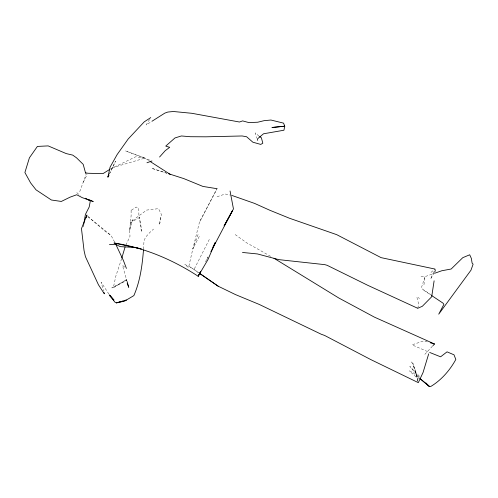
<?xml version="1.0" encoding="UTF-8"?>
<svg xmlns="http://www.w3.org/2000/svg" width="498" height="498" viewBox="0 0 498 498"><rect width="100%" height="100%" fill="white"/><g stroke="black" fill="none" stroke-linecap="round" stroke-linejoin="round"><path stroke-width="0.37" stroke-dasharray="2.49 1.87" d="M143.536 249.149L143.91 242.464L145.235 237.614L149.805 232.479L153.577 229.068M423.941 284.812L425.031 276.627L433.795 273.558M83.614 224.971L83.365 226.472L83.813 225.034M417.729 308.293L418.706 304.21L416.789 296.92L419.59 298.42M160.754 217.228L158.85 224.915L160.213 222.176L161.333 214.314L158.501 208.65L146.68 210.088L135.512 218.354L130.65 222.693L129.598 230.736L130.015 236.326L125.994 244.916M121.624 258.686L115.853 276.066L113.314 287.819L126.685 279.752L111.832 287.937L126.448 280.604L125.926 279.839L126.442 281.202M198.079 234.527L192.844 248.826L188.543 267.582L184.845 264.463L190.529 267.165L198.279 272.45M79.73 191.63L86.528 173.26M433.783 271.74L430.54 279.154L433.833 273.383M109.529 173.721L115.604 161.128L109.597 173.59M194.345 268.858L209.652 238.741M205.525 261.743L207.977 256.9M207.012 259.215L208.071 257.167M199.287 236.469L192.844 248.826L199.517 221.946L217.041 188.705L199.885 221.454M83.172 182.249L87.243 174.537M149.612 119.433L146.132 124.961L151.292 121.693M432.488 346.154L424.67 354.539L424.925 354.271M430.963 272.437L434.941 269.045M110.519 168.903L135.717 156.764L145.055 158.078L149.487 161.053M217.047 196.741L225.208 194.015L230.393 195.11M112.405 167.72L145.055 158.078L125.552 150.913L150.514 160.437M421.028 276.384L425.031 276.627L421.233 288.249L431.405 295.065M427.334 341.914L423.748 340.881L412.02 344.865L428.952 352.148M166.948 173.192L151.523 168.243L166.699 173.248M270.682 256.364L246.784 242.881L234.346 233.979M423.73 290.266L430.782 294.978M114.602 242.028L111.054 235.405L105.937 231.944L87.748 216.474M190.529 267.165L198.69 272.786M124.724 267.102L122.471 265.353L126.866 280.729M411.136 361.928L412.842 363.316L418.252 379.015L409.437 370.898L412.188 371.944L419.241 377.901M87.785 216.425L111.054 235.405M258.991 136.166L255.399 132.891L256.75 138.145M76.817 192.62L80.116 195.664M419.54 376.357L409.835 366.372L419.546 378.113M108.944 294.113L101.106 282.242L103.534 290.925M417.909 381.175L412.861 363.335L418.314 382.651M131.111 210.368L131.105 215.715L129.598 230.736L132.58 219.736L130.65 222.693L139.465 217.433L138.892 215.765L138.805 208.245L136.222 207.05L131.111 210.368M141.855 231.203L140.778 228.576L139.465 217.433L141.855 231.203"/><path stroke-width="0.75" d="M143.492 249.89C142.247 265.471 140.15 281.146 133.862 295.607L124.556 301.134L116.445 302.865L114.82 302.074L109.846 295.339M434.113 280.822L431.691 296.771L422.341 306.276L417.729 308.293L367.736 285.298L327.13 265.31L324.833 264.656L278.805 259.632L257.441 253.943L242.464 252.455M83.745 224.218L85.401 214.476L89.186 207L90.306 201.08L85.662 198.26M257.329 140.399L257.615 138.774L263.517 133.788L283.941 130.233L284.738 126.199L283.586 123.143L270.931 120.03L264.071 120.678L257.69 122.228L248.844 122.583L242.601 120.889L239.494 122.022L191.855 113.295L173.41 111.502L167.826 112.05L164.832 113.114L151.934 121.282M108.931 174.979L107.929 177.058L110.083 167.141L117.123 154.585L128.135 139.06L144.208 121.867L150.769 117.59M121.829 257.939L125.098 246.946M86.054 217.863L86.951 214.993L81.467 228.619L84.056 250.612L85.432 256.651L98.455 284.788L104.343 293.814L103.939 292.37M107.929 177.058L108.888 175.053M200.626 271.422L198.173 276.259C172.638 259.632 144.215 247.587 113.986 242.987L141.227 248.907L135.307 247.494L120.186 246.635L115.766 244.387L109.454 244.63M212.883 247.22L215.329 242.383L208.021 259.458L198.173 276.259L200.65 271.485M210.897 251.714L232.622 210.424L224.119 225.874L233.456 208.942L230.057 190.995M434.567 272.101L435.296 270.819L434.959 269.051L381.088 257.64L336.704 234.658L289.537 218.267L269.997 210.33L254.603 203.421L231.869 195.428M159.565 157.026L165.174 150.732L169.694 147.308L166.376 146.319M432.955 345.656L434.505 343.987L374.434 317.145L338.796 297.997L274 258.269M165.71 146.126L174.972 137.946L181.365 135.966L190.317 136.72L205.898 136.813L242.134 135.973L246.597 136.738L252.86 142.204L260.747 144.414L262.82 143.231L261.388 137.765L259.589 136.564M109.89 169.301L102.974 173.646L87.922 173.254L85.395 172.75L85.606 173.18L83.203 164.371L76.53 157.829L72.745 155.121L66.215 153.589L48.169 145.895L37.406 146.418L29.407 157.816L24.9 172.513L30.608 182.891L36.03 189.844L51.4 200.009L61.335 201.441L70.106 197.152L76.717 194.743L82.257 197.644L93.238 201.578L88.432 199.405M146.954 162.771L151.94 160.985M434.524 273.302L441.832 270.744L451.163 269.02L462.779 257.671L469.707 254.783L471.388 258.506L472.092 263.069L473.1 264.208L470.984 270.184L438.732 314.17L443.899 304.359L442.959 303.114L431.424 295.401M121.076 301.639L116.445 302.865L122.745 301.078M122.552 301.197L126.243 300.089L124.145 300.68M217.041 188.705L202.916 186.426L183.843 178.614L168.417 173.665M430.204 342.749L434.505 343.987M429.656 352.441L440.599 356.811L447.048 351.849L453.995 354.806L455.826 359.444C449.974 370.213 441.309 380.167 430.733 386.498L429.239 386.342L420.032 378.704M199.318 273.215L218.149 286.182L235.43 294.567L259.234 304.427L321.303 334.27L324.578 335.434L370.786 359.581L418.314 382.651L423.051 372.51L428.697 353.854M170.316 174.443L150.122 161.476M199.524 273.309L218.149 286.182M419.833 378.399L429.239 386.342L426.008 383.018M113.756 300.07L109.99 296.154L109.292 294.791M109.946 295.277L113.949 299.945M115.661 244.014L123.448 260.579L126.411 268.41M127.208 283.238L128.745 287.315L127.071 281.463M284.738 126.199L272.07 127.482L284.738 126.199"/></g></svg>
